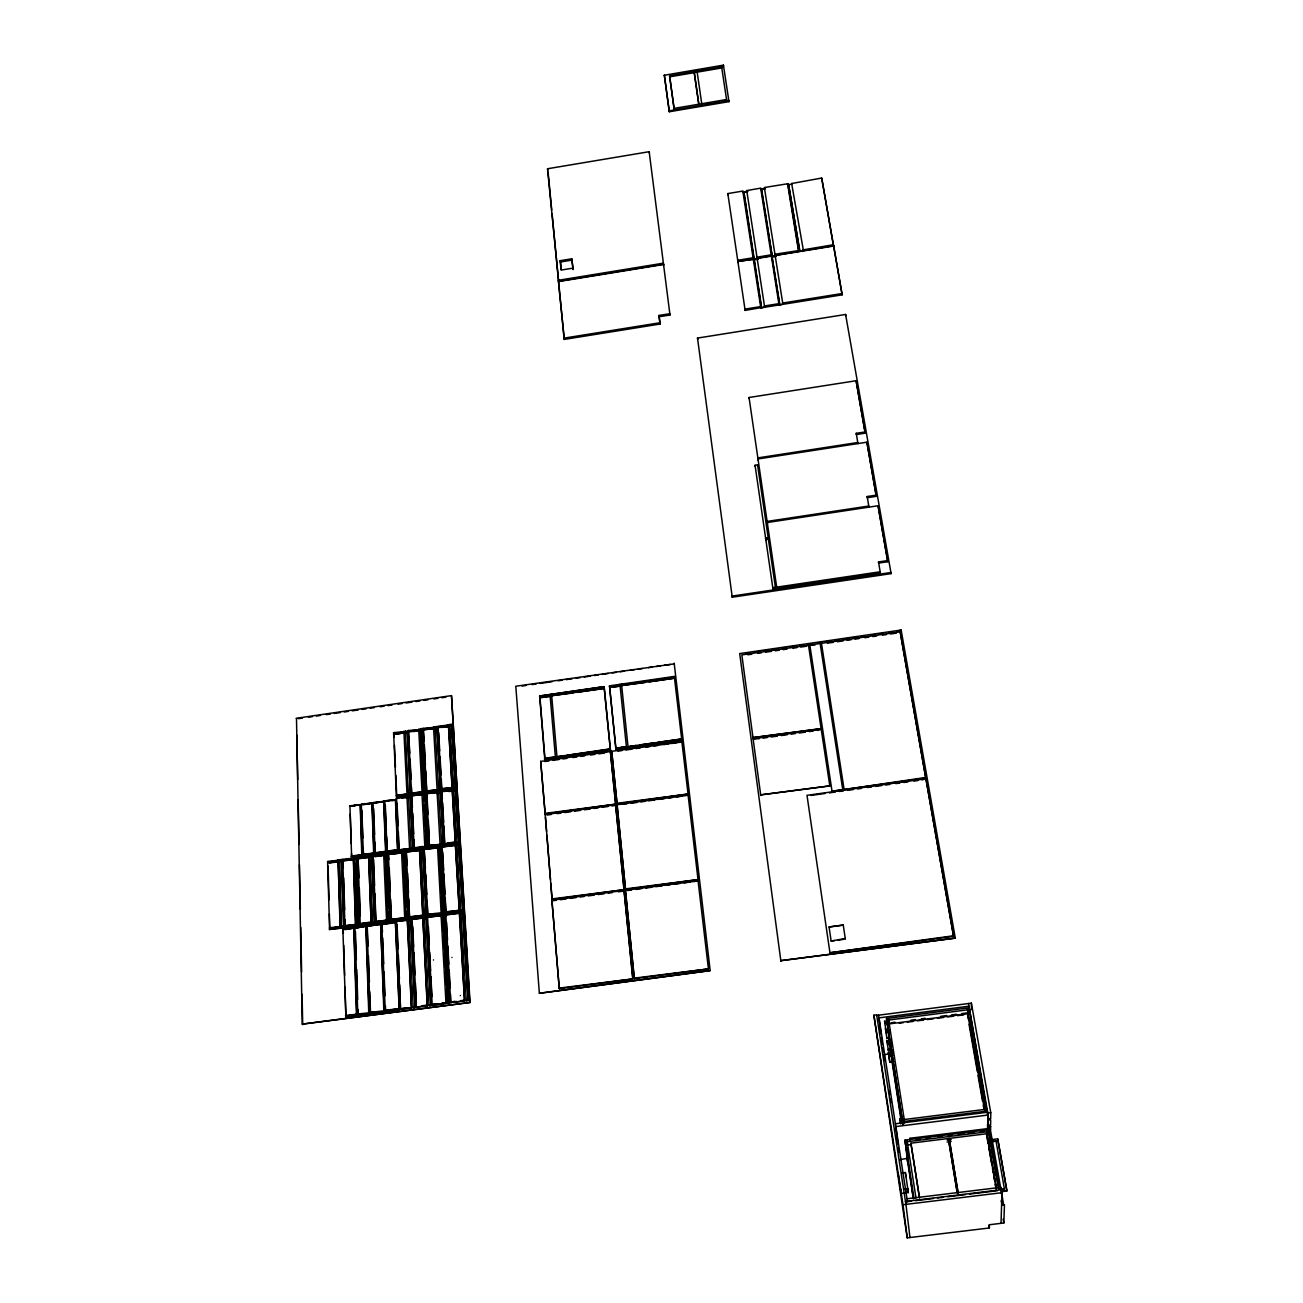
<?xml version="1.0" encoding="UTF-8"?>
<svg xmlns="http://www.w3.org/2000/svg" width="1303" height="1303" viewBox="0 0 1303 1303"><rect width="100%" height="100%" fill="white"/><g stroke="black" fill="none" stroke-linecap="round" stroke-linejoin="round"><path stroke-width="1.5" d="M986.664 1135.434L986.713 1130.874L988.765 1131.574M986.86 1135.174L986.876 1131.802L907.181 1141.721L907.539 1145.028L911.497 1144.523M987.397 1114.098L969.204 1007.789L886.496 1018.506L887.229 1024.158L888.157 1024.044L887.571 1019.288L888.499 1019.158L904.396 1120.45L902.36 1119.749L902.751 1123.219L903.696 1123.105L903.305 1119.635M987.544 1129.896L987.576 1124M988.049 1130.711L988.163 1115.026L968.487 1003.522M988.26 1126.574L988.374 1125.092L990.622 1124.945L990.687 1119.798L988.342 1120.14L988.325 1118.707L990.703 1118.414L990.769 1112.713L971.37 1003.147L876.724 1015.428M998.864 1188.466L987.853 1125.873L988.423 1126.981L990.655 1126.558M909.983 1237.524L905.927 1204.363L876.642 1014.842L873.873 1015.2L907.23 1237.85L989.368 1227.98L989.417 1224.739L1003.831 1222.996L1004.466 1204.721L1002.088 1205.063L1001.404 1200.144M990.573 1129.652L990.622 1126.281L988.293 1126.623M993.049 1141.477L996.046 1141.102L993.049 1141.477L992.707 1139.457L997.723 1138.838L1006.91 1190.6L1001.812 1191.74L1006.91 1190.6M997.723 1138.838L1006.893 1191.121M1001.323 1193.597L1001.47 1189.167L1004.483 1188.792M1001.03 1223.338L1001.958 1192.685L1000.916 1187.31L907.018 1198.76M971.435 1009.597L971.37 1003.147M989.857 1126.737L1003.668 1204.819M787.419 184.374L788.168 183.674L764.372 187.518C766.718 188.593 758.704 190.319 760.708 188.137L746.456 190.629L747.303 190.922M757.694 259.02L737.84 261.235M747.173 191.46L743.003 192.192L742.987 191.052L727.823 193.577L745.137 310.407L761.375 307.573L760.154 307.508L760.691 306.596L744.925 309.12L745.137 310.407M753.395 258.727L753.167 257.782L737.71 260.291L738.052 262.554M757.792 258.646L756.831 257.212L771.164 254.851C768.965 257.603 777.81 256.577 774.976 254.232L799.293 250.469L798.56 251.332L787.729 184.749M761.652 307.752L764.926 306.954L764.486 305.977L778.868 303.68L778.396 304.576L779.634 304.869L761.652 307.752L754.307 259.688L758.281 259.264M742.889 191.476L760.773 307.671M760.757 188.495L779.015 304.739M775.269 255.29L833.611 245.681L842.145 294.836L779.878 304.821L772.076 257.017M798.853 250.73L787.94 184M764.633 307.052L746.782 190.808M779.878 304.821L783.168 304.022L782.728 303.045L842.031 293.533M664.351 75.248L723.409 65.15L728.98 101.65L669.302 111.749L664.351 75.248L669.302 111.749M686.16 72.463L690.101 71.795M694.043 71.111L697.968 70.443M701.91 69.776L705.851 69.108M717.644 67.088L723.556 66.078L723.409 65.15M669.595 75.916L674.172 109.338L669.595 75.916L721.634 67.023L726.699 100.445L722.807 101.097M669.758 76.828L721.764 67.951L721.634 67.023M674.009 108.426L726.569 99.517M707.252 103.735L711.129 103.067M715.021 102.416L718.914 101.764M669.139 110.853L728.849 100.738L728.98 101.65M659.237 316.727L669.986 315L669.726 313.73L658.976 315.456L660.149 324.024L564.248 339.415L547.521 168.755L649.171 151.702L649.431 153.037M739.909 261.268L833.562 246.055L821.704 178.039L792.126 183.43M788.038 184.749L791.784 184.13M747.873 191.622L743.964 192.046L754.16 258.727M765.496 188.707L761.604 189.13L772.174 256.023M572.734 268.174L561.072 270.079L560.16 260.698L571.789 258.792L573.076 269.46L571.789 258.792M560.16 260.698L560.502 261.984L572.131 260.079M558.303 280.308L663.308 263.19L663.699 265.437M663.439 264.134L558.401 281.253L564.248 339.415M663.569 264.493L558.661 281.578L552.114 213.887M833.448 244.736L802.534 249.981L803.414 250.534L791.621 183.381M757.124 258.108L771.311 255.795M772.321 256.984L776.279 256.333M563.906 338.161L659.872 322.769L660.149 324.024M732.237 597.197L697.512 338.08L845.598 314.463L891.105 573.646L732.237 597.197L732.009 596.09L891.024 572.489L891.105 573.646M776.849 588.272L776.669 587.148L880.242 571.773L880.323 572.913L776.849 588.272L749.046 397.496L856.104 380.737L865.208 433.166L856.364 434.534L856.25 433.313L865.094 431.944M758.004 458.965L866.902 442.189L876.3 496.345L867.309 497.713L867.195 496.524L876.202 495.156M757.58 464.878L775.562 588.467L772.956 588.858L755.056 465.269L757.58 464.878L757.776 466.083M767.255 522.519L878.059 505.759L887.783 561.723L878.629 563.091L878.531 561.935L887.701 560.567M765.757 539.279L768.363 538.937M296.09 718.295L451.489 695.623L470.057 1002.463L302.263 1024.125L296.498 718.963M674.172 663.146L710.168 970.621L539.361 993.277L515.793 686.241L674.351 663.862M780.904 961.256L739.697 653.585L901.139 630.033L955.278 938.127L780.774 960.669L955.278 938.127M298.485 718.67L302.475 718.083M308.436 717.22L312.427 716.634M316.401 716.064L320.391 715.477M326.369 714.614L330.343 714.028M334.334 713.441L340.295 712.578M344.285 711.992L348.259 711.405M352.25 710.835L358.227 709.956M362.201 709.386L366.192 708.799M370.166 708.213L374.156 707.643M380.134 706.763L384.108 706.193M388.099 705.607L392.073 705.021M398.05 704.157L402.024 703.571M406.015 702.985L411.992 702.122M415.966 701.535L419.957 700.965M423.931 700.379L427.921 699.792M433.883 698.929L437.873 698.343M441.847 697.756L445.838 697.186M522.08 686.062L526.086 685.476M532.096 684.596L536.103 684.026M540.11 683.44L552.13 681.681M558.14 680.801L562.147 680.215M566.154 679.629L572.164 678.765M576.17 678.179L580.177 677.593M584.2 677.006L590.21 676.127M594.217 675.54L598.224 674.954M602.23 674.384L608.24 673.504M612.247 672.918L616.254 672.332M620.261 671.745L624.267 671.159M630.277 670.279L634.284 669.709M638.291 669.123L642.298 668.537M648.308 667.657L652.314 667.071M656.321 666.484L660.328 665.898M664.335 665.312L670.345 664.449M745.821 653.438L749.811 652.852M753.785 652.266L759.763 651.402M763.753 650.816L767.744 650.246M771.718 649.66L777.696 648.78M781.686 648.21L785.66 647.624M789.651 647.037L795.628 646.174M799.602 645.588L803.593 645.018M807.583 644.431L811.557 643.845M817.535 642.982L821.525 642.395M825.499 641.809L831.477 640.946M835.467 640.359L839.441 639.789M843.432 639.203L849.409 638.323M853.384 637.753L857.374 637.167M861.364 636.581L865.339 636.011M871.316 635.131L875.307 634.561M879.281 633.975L883.271 633.388M889.249 632.525L893.223 631.939M897.213 631.352L901.139 630.033M753.085 738.312L741.83 654.904L808.495 645.197L821.134 728.638L752.939 737.628L821.134 728.638M809.814 645.001L820.141 643.503L842.748 789.716L832.031 791.214L809.814 645.001L815.075 644.985M821.476 643.307L900.178 631.825L925.798 778.135L844.116 789.537L821.574 644.04M747.857 654.774L751.782 654.204M757.662 653.34L761.571 652.77M765.496 652.2L771.376 651.353M775.285 650.783L779.21 650.213M783.136 649.643L787.045 649.057M792.924 648.21L796.85 647.64M800.759 647.07L806.638 646.207M827.47 643.177L833.366 642.314M837.308 641.744L843.204 640.881M847.129 640.31L851.071 639.74M854.996 639.154L858.938 638.584M864.834 637.721L868.759 637.151M872.701 636.581L876.626 636.011M882.522 635.147L886.463 634.577M890.389 634.007L896.285 633.144M539.621 696.014L604.022 686.648L610.504 750.951L544.817 759.616L539.621 696.014L604.022 686.648M609.674 686.909L609.495 685.85L674.286 676.436L674.449 677.495L649.057 681.192M609.56 686.567L620.13 685.394L613.159 686.404M674.368 677.153L621.498 684.841L645.148 681.762M541.543 696.812L550.192 695.558L549.996 694.499M551.625 694.971L573.125 692.219M577.001 691.649L604.201 687.707M541.608 697.512L550.257 696.258L539.865 697.756M562.88 755.919L556.967 756.766L551.674 695.688L604.266 688.407L577.066 692.365M615.814 748.378L609.641 687.267L620.195 686.095M657.787 742.384L681.616 738.98L628.013 746.635L621.661 685.525L674.531 678.211M573.19 692.919L551.674 695.688M613.241 687.104L618.453 686.355M645.213 682.463L621.661 685.525M649.122 681.892L672.576 678.488M404.125 732.905L393.832 734.387L393.587 732.644L407.448 731.358L410.526 795.367L396.796 797.306L396.405 795.938L407.041 794.781L396.405 795.938M408.605 731.537L408.393 730.494L422.123 729.582L425.576 793.234L411.829 795.172L411.439 793.804L422.091 792.647L411.439 793.804M420.446 729.827L420.234 728.784L421.911 728.54L425.576 793.234M428.573 728.654L423.41 729.403L423.198 728.361L437.091 727.074L440.642 791.1L426.879 793.038L426.504 791.67L437.156 790.498L426.504 791.67M438.117 727.628L441.538 788.804L452.19 787.631L448.623 726.471L438.117 727.628L438.036 726.211L448.541 725.054L441.701 726.765M455.724 788.95L451.815 725.299L450.138 725.543L449.926 724.484L451.604 724.24L455.724 788.95L441.619 790.269L455.513 787.892L453.639 787.81M448.541 725.054L449.926 724.484M393.62 733.345L404.093 732.188L395.509 733.426M407.302 731.732L405.461 731.634L407.302 731.732L410.526 795.367M408.425 731.211L422.253 729.208M423.247 729.061L437.091 727.074M438.085 726.911L448.574 725.755M451.815 725.299L450.138 725.543M413.751 730.804L418.898 730.055L418.686 729.012M435.121 727.351L436.961 727.449L440.642 791.1M405.494 732.351L407.35 732.433L405.494 732.351L408.393 793.494L410.282 793.576M418.768 730.429L422.042 791.915L411.585 793.397L408.458 731.911L418.931 730.755L413.784 731.504M420.315 730.201L422.156 730.299L420.315 730.201L423.442 791.361L425.315 791.442M423.28 729.778L433.769 728.621L423.28 729.778L426.635 791.263L437.108 789.765L433.606 728.279M435.153 728.051L436.994 728.149L435.153 728.051L438.688 789.553L440.381 789.309M450.007 725.901L451.848 725.999L450.007 725.901L453.77 787.403L455.48 787.159M395.542 734.143L402.415 733.149M441.733 727.465L448.623 726.471M544.703 758.167L555.387 756.994L548.351 757.988M610.13 748.834L556.967 756.766M615.7 748.036L626.417 746.863L621.108 747.613M566.838 755.349L590.52 751.978M594.461 751.424L610.244 749.16M630 746.342L635.945 745.495M639.92 744.925L653.813 742.954M555.306 757.385C533.057 761.441 550.941 756.782 555.501 758.444L557.098 758.216L556.902 757.157L610.309 749.893L556.902 757.157M615.765 748.769C641.06 747.091 614.576 745.919 616.075 750.17L681.876 740.788L674.286 676.436M615.847 749.486L681.697 739.713L630.066 747.075M544.817 759.616L555.501 758.444M610.276 750.284L557.098 758.216M540.696 761.424L610.39 751.505L615.733 804.146L545.175 814.049L540.696 761.424L545.175 814.049M681.827 741.326L688.065 794.016L617.068 803.967L611.71 751.31L682.023 741.993M544.963 761.522L548.938 760.952M552.912 760.382L558.889 759.535M562.863 758.965L566.838 758.411M572.815 757.548L576.789 756.994M580.78 756.424L584.754 755.854M590.715 755.007L594.705 754.437M598.68 753.867L604.657 753.02M617.948 751.131L621.954 750.561M625.961 749.991L631.971 749.127M635.978 748.557L639.968 747.987M645.979 747.124L649.985 746.554M653.992 745.984L657.999 745.414M663.993 744.567L667.999 743.997M672.006 743.427L676.013 742.857M760.773 795.53L753.101 738.85L821.216 729.175L829.816 785.888L760.626 794.879L829.816 785.888M759.258 738.687L753.101 738.85M763.265 738.117L767.272 737.547M771.262 736.977L777.272 736.13M781.279 735.56L787.289 734.697M791.296 734.126L795.302 733.556M799.293 732.986L805.303 732.139M809.31 731.569L813.316 730.999M817.323 730.429L821.216 729.175M393.653 734.061L396.373 795.205L407.008 794.048L403.523 794.537M408.393 793.494L410.103 793.266M411.406 793.071L422.042 791.915M423.442 791.361L425.153 791.116M426.456 790.937L437.108 789.765M440.219 788.983L438.688 789.553M441.538 788.804L452.19 787.631M455.317 786.849L453.77 787.403M396.373 795.205L400.037 795.025M408.425 794.227C412.725 794.325 407.334 793.625 408.637 795.286L396.438 796.67M423.491 792.094L425.364 792.175L411.471 794.537M438.557 789.96C442.857 790.041 437.45 789.341 438.769 791.019L426.537 792.403M441.57 789.537L452.239 788.364M410.168 794.716L408.637 795.286M423.524 792.827L425.218 792.582M440.3 790.449L438.769 791.019M441.619 790.269L452.271 789.097M455.399 788.315L453.851 788.869M406.959 796.41L409.598 849.051L399.011 850.533L396.487 797.892L407.139 796.736L398.425 797.957M408.523 796.182L410.396 796.263L408.523 796.182L411.194 848.823L412.921 848.595L410.233 795.938M411.536 795.758L422.188 794.602L411.536 795.758L414.24 848.4L424.843 846.917L422.009 794.276M425.283 793.804L428.166 846.461L426.439 846.706L423.589 794.048L425.462 794.13M426.602 793.625L437.254 792.452L426.602 793.625L429.485 846.282L440.121 844.8L437.091 792.143M438.655 791.915L440.544 791.996L438.655 791.915L441.717 844.572L443.443 844.328L440.365 791.67M441.684 791.491L452.353 790.318L455.399 842.666L444.6 843.839L441.684 791.491L442.385 798.723M453.753 789.765L455.627 789.846L453.753 789.765L456.995 842.438L458.737 842.194L455.464 789.537M443.59 791.556L452.353 790.318M401.943 798.202L410.608 797.322L413.051 848.139L401.145 849.8M422.221 795.335L423.801 795.107M437.303 793.185L440.74 793.055L443.557 843.888L429.453 845.517L432.987 845.028M448.884 791.54L453.965 790.823M349.758 805.84L360.361 804.684L362.185 855.99L351.647 857.472L349.953 806.166M361.306 804.602L372.088 803.023L374.075 854.345L363.504 855.81L361.306 804.602L371.941 803.446M373.244 803.251L383.831 801.361L385.965 852.683L375.199 853.856L373.049 802.941L383.685 801.768L373.049 802.941M388.473 801.101L384.955 800.856L395.591 799.7L397.871 851.022L387.284 852.504L384.808 801.264L395.444 800.107L391.959 800.596M406.699 797.876L410.608 797.322M436.814 793.608L440.74 793.055M351.68 805.922L358.634 804.928M372.088 803.023L361.485 804.179M383.831 801.361L373.212 802.518M395.591 799.7L384.955 800.856M363.244 804.668L370.199 803.69M544.898 813.414L615.733 804.146M616.84 803.316L688.065 794.016M544.996 814.652L615.619 804.749L624.137 889.688L552.081 899.526L545.273 815.287M688.033 794.602L698.033 879.606L625.521 889.509L616.971 804.57L688.212 795.253M547.227 815.01L551.153 814.473M557.033 813.642L560.958 813.088M564.883 812.551L570.763 811.72M574.688 811.166L580.568 810.352M584.493 809.798L590.373 808.968M594.282 808.43L598.207 807.876M602.133 807.323L608.012 806.492M611.938 805.954L615.863 805.401M616.971 804.57L627.069 803.821M631.01 803.283L636.923 802.453M640.864 801.899L644.822 801.345M648.764 800.791L654.676 799.961M658.618 799.407L664.546 798.576M668.488 798.022L672.429 797.469M676.387 796.915L682.3 796.084M351.224 856.104L361.778 854.638L362.185 855.99M363.097 854.459L373.668 852.976L374.075 854.345M374.987 852.797L385.558 851.315L385.965 852.683M386.877 851.136L397.464 849.654L397.871 851.022M351.419 856.413L361.973 854.947M363.293 854.752L373.847 853.286M375.166 853.107L385.737 851.625M387.072 851.445L397.643 849.963M400.738 849.523L413.051 848.139M419.501 846.917L423.035 846.413M424.811 846.168L428.296 846.022L425.495 794.863M440.072 844.035L443.557 843.888M448.265 842.894L458.851 841.754L446.88 843.416M398.816 850.224L409.598 849.051M414.061 848.09L424.843 846.917M429.322 845.973L440.121 844.8M444.6 843.839L455.399 842.666M351.452 857.162L361.99 855.696M363.309 855.501L373.88 854.035M375.199 853.856L385.769 852.374M387.089 852.195L397.676 850.712M925.749 777.468L844.116 789.537M327.786 862.472L327.574 861.43L338.308 860.257L329.545 862.228M343.878 927.964L341.614 860.55L339.904 860.794L339.692 859.736L341.402 859.491L343.878 927.964L329.415 929.3L343.65 926.889L341.695 926.84M342.722 859.312L353.471 858.14L342.933 860.371L342.722 859.312L343.357 867.896M356.566 857.374C357.576 858.889 354.335 859.328 354.856 857.618L356.957 857.993L359.286 925.847L344.806 927.199L355.507 924.967L355.735 926.026L357.348 925.798C356.256 923.583 361.371 924.983 357.315 925.032M357.885 857.195L368.635 856.022L358.113 858.254L357.885 857.195L358.96 877.766M374.71 923.746L371.974 856.315L370.264 856.56L370.036 855.501L371.762 855.257L374.71 923.746L360.231 925.097L374.498 922.687L372.544 922.638M373.293 856.136L373.081 855.077L383.652 853.595L387.186 854.198L385.493 855.191L387.219 854.947M385.46 854.442L385.248 853.384L387.333 853.742L390.167 921.644L376.062 923.566L375.639 922.215L386.584 921.026L375.639 922.215M401.519 851.103L401.747 852.162L388.31 853.709L405.2 851.25L408.328 919.152L391.503 921.449L391.095 920.097L404.744 918.55L391.095 920.097M406.161 850.452L419.599 848.921L406.373 851.51L406.161 850.452L407.171 865.045M426.521 916.677L422.954 849.214L421.227 849.442L421.016 848.383L422.742 848.139L426.521 916.677L409.305 918.387L426.309 915.602L424.371 915.553M440.675 845.647L444.746 914.185L427.873 916.498L424.078 847.96L437.352 846.103L440.886 846.706L440.675 845.647L438.948 845.891L439.16 846.95M442.01 845.452L455.48 843.921L442.352 846.07M462.988 911.693L458.851 844.197L457.125 844.442L456.913 843.383L458.64 843.139L462.988 911.693L445.756 913.419L462.777 910.618L460.855 910.569M338.308 860.257L339.692 859.736M353.471 858.14L355.067 858.677M368.635 856.022L370.036 855.501M419.599 848.921L421.016 848.383M455.48 843.921L456.913 843.383M327.59 862.179L341.793 860.094M342.738 860.061L356.599 858.123M357.918 857.944L372.137 855.876M373.098 855.827L387.333 853.742M388.31 853.709L401.747 852.162M403.116 850.892L405.054 851.706L403.36 852.699L405.086 852.455M406.194 851.217L419.647 849.67M422.954 849.214L421.227 849.442M424.11 848.709L441.017 846.266M442.043 846.217L458.965 843.758M829.946 952.77L806.997 795.319L925.977 778.722L953.584 936.368L829.946 952.77L953.568 935.766M375.052 855.892L383.88 854.654L383.652 853.595M405.054 851.706L403.148 851.641M424.289 849.019L437.564 847.162L437.352 846.103M811.134 795.416L825.239 793.446M829.278 792.892L835.321 792.045M839.36 791.475L843.383 790.921M847.406 790.351L853.465 789.52M857.488 788.95L861.527 788.396M867.57 787.549L871.593 786.979M875.632 786.426L881.675 785.579M885.714 785.025L889.737 784.455M895.78 783.608L899.819 783.054M903.842 782.484L907.882 781.93M913.924 781.083L917.947 780.53M921.987 779.96L925.977 778.722M329.578 928.045L327.607 862.928L338.145 861.462L340.278 926.58L334.92 927.313M339.725 861.234L341.647 861.299L339.725 861.234L341.679 926.075L343.422 925.83M342.77 860.811L353.52 859.638L355.686 924.478L344.969 925.928L342.77 860.811L353.52 859.638M354.905 859.117L356.81 859.182L354.905 859.117L357.283 924.25L359.025 924.006L356.615 858.889M368.505 857.227L357.934 858.693L368.7 857.537L371.111 922.361L368.7 857.537M370.085 856.999L372.007 857.065L370.085 856.999L372.723 922.149L374.466 921.905M375.834 922.491L373.13 856.576L383.896 855.403M388.343 854.459L401.78 852.911L388.343 854.459L391.258 919.609L404.712 917.768L401.601 852.618M406.243 851.967L419.68 850.419L422.889 915.292L409.419 917.133L406.243 851.967L419.68 850.419M421.097 849.898L423.003 849.963L421.097 849.898L424.517 915.064L426.26 914.836M437.433 847.618L424.143 849.458L437.613 847.927L441.114 912.8L427.433 914.348M439.03 847.39L440.935 847.455L439.03 847.39L442.727 912.572L444.486 912.344L440.756 847.145M445.838 912.149L442.092 846.966L455.399 845.11L459.356 910.308L447.76 911.888M456.995 844.881L458.9 844.963L456.995 844.881L460.969 910.08L462.728 909.852M329.561 862.977L338.357 861.755M375.085 856.641L382.137 855.648M442.092 846.966L455.561 845.419M329.366 927.752L340.278 926.58M344.758 925.651L355.686 924.478M357.087 923.957L358.83 923.729M358.113 858.254L360.182 923.534L370.915 922.068M374.27 921.612L372.723 922.149M375.606 921.433L386.551 920.26L375.801 921.726M385.297 854.882L387.968 919.739L389.727 919.511L389.939 920.57L388.001 920.521L389.939 920.57M391.063 919.315L404.712 917.768M403.181 852.39L406.145 917.263L407.888 917.019L408.116 918.094L406.178 918.045L408.116 918.094M409.24 916.84L422.889 915.292M426.081 914.543L424.517 915.064M442.564 912.279L444.307 912.051M445.659 911.856L459.356 910.308M462.565 909.559L460.969 910.08M362.169 923.583L369.319 922.605M387.968 919.739L389.906 919.788M406.145 917.263L408.067 917.312M429.534 914.38L435.332 913.598M429.583 915.162L441.147 913.582L427.661 915.423M442.597 913.061L444.535 913.11L427.514 915.911M340.295 927.345L329.382 928.534M344.79 926.417L355.703 925.244M371.127 923.143L360.198 924.316M422.938 916.074L409.272 917.621M459.405 911.09L445.707 912.637M329.415 929.3L340.327 928.127M343.471 927.378L341.923 927.915M344.806 927.199L355.735 926.026M357.12 924.739L359.286 925.847M360.231 925.097L371.16 923.925M374.319 923.175L372.772 923.697M375.671 922.98L388.196 920.814M388.001 920.521L390.167 921.644M391.128 920.879L406.357 918.322M406.178 918.045L408.328 919.152M409.305 918.387L422.97 916.84M426.162 916.09L424.583 916.628M442.645 913.843L444.746 914.185M445.756 913.419L459.438 911.872M462.663 911.106L461.067 911.644M551.804 898.94L624.137 889.688M625.293 888.907L698.033 879.606M400.558 1009.45L396.568 921.433L407.35 919.967L411.553 1007.985L400.363 1009.173L411.553 1007.985M408.963 919.739L410.901 919.788L408.963 919.739L413.198 1007.773L414.989 1007.528L410.722 919.511M416.374 1007.349L412.074 919.315L422.856 917.849L427.384 1005.883L416.178 1007.072L427.384 1005.883M424.485 917.621L426.407 917.687L424.485 917.621L429.045 1005.672L430.837 1005.427L426.228 917.393M427.579 917.198L441.261 915.651L427.579 917.198L432.205 1005.248L446.001 1003.408L441.098 915.357M442.711 915.146L444.47 914.901L444.86 916.253L449.454 1002.952L447.662 1003.196L442.711 915.146L447.662 1003.196M445.821 914.706L459.519 913.159L464.65 1000.948L450.659 1002.512L445.821 914.706L446.212 916.074M460.969 912.637L462.907 912.703L460.969 912.637L466.295 1000.72L468.103 1000.476L462.744 912.409M551.902 900.226L624.039 890.389L632.916 978.911L559.28 988.684L551.902 900.226L559.28 988.684M698.001 880.291L708.425 968.895L634.317 978.732L625.407 890.193L698.18 880.909L694.157 881.463M342.868 929.544L353.96 927.883L356.859 1015.542L345.914 1016.991L342.868 929.544L353.96 927.883M365.834 925.944L355.133 928.192L366.029 926.238L369.189 1013.897L358.016 1015.086L369.189 1013.897M368.097 945.978L367.185 925.765L380.623 923.925L384.271 1011.894L370.361 1013.457L384.271 1011.894M385.411 1010.639L399.141 1008.815L395.444 922.687L381.991 924.527L395.412 921.905L381.795 924.234L385.216 1010.379L385.639 1011.714L399.369 1009.89L395.412 921.905M407.53 920.26L396.568 921.433M423.035 918.143L412.074 919.315M442.89 915.423L444.649 915.195M446.001 914.999L459.519 913.159M368.977 1013.636L357.788 1014.011L354.937 927.899L366.029 926.238M384.076 1011.633L370.133 1012.382L367.023 926.254L380.802 924.218M552.179 900.829L556.186 900.292M560.192 899.738L566.202 898.923M570.209 898.37L576.219 897.555M580.226 897.001L584.216 896.464M588.223 895.91L594.233 895.096M598.24 894.542L604.25 893.728M608.257 893.174L612.263 892.636M618.257 891.806L624.267 890.991M627.655 890.535L631.694 889.982M635.717 889.428L641.76 888.613M645.799 888.06L651.842 887.229M655.865 886.675L661.908 885.861M665.947 885.307L669.97 884.753M674.009 884.2L680.052 883.385M684.075 882.831L690.118 882.001M344.855 929.593L352.005 928.616M407.562 921.026L411.113 920.863L415.136 1006.991L411.536 1007.463M423.068 918.924L426.618 918.745L430.967 1004.89L427.351 1005.069M441.31 916.432L444.681 915.976M459.568 913.94L463.119 913.778L468.217 999.938L460.545 1000.965M407.578 921.351L411.113 920.863M423.084 919.234L426.618 918.745M441.098 916.775L444.86 916.253M829.066 926.97L843.253 925.081L829.066 926.97L831.135 941.027L834.686 940.554M845.256 938.535L831.135 941.027M838.236 940.082L843.578 939.365M345.474 1015.656L356.419 1014.19L356.859 1015.542M357.788 1014.011L368.961 1012.822M370.133 1012.382L384.043 1010.819M385.216 1010.379L398.946 1008.555M345.686 1015.917L356.631 1014.467M402.35 1008.392L406.015 1007.903M411.52 1007.17L415.136 1006.991M421.846 1005.802L425.511 1005.313M436.114 1003.913L432.173 1004.434L438.085 1003.945M442.01 1003.131L447.613 1002.382M454.731 1001.437L450.789 1001.958L456.718 1001.47M460.643 1000.655L468.217 999.938M402.513 1008.669L407.92 1007.952M421.928 1006.079L429.159 1005.134M441.912 1003.44L447.662 1002.675M447.483 1002.919L449.454 1002.952M450.659 1002.512L464.65 1000.948M559.003 988.13L632.916 978.911M634.089 978.162L708.425 968.895M345.702 1016.731L356.647 1015.265M385.444 1011.454L399.369 1009.89M302.263 1024.125L470.057 1002.463M968.96 1006.193L878.988 1017.871L881.023 1033.816M886.773 1020.298L887.571 1019.288M968.666 1014.206L968.585 1009.711L969.53 1009.581M888.858 1022.888L884.884 1023.409L884.59 1021.275L888.581 1020.754M888.711 1021.65L884.721 1022.155L884.59 1021.275M888.027 1023.148L887.099 1023.262L902.946 1124.668M890.959 1022.774L895.031 1022.236M910.927 1020.184L915.146 1019.63M921.205 1018.848L925.228 1018.327M940.701 1016.324L946.662 1015.558M951.434 1014.939L956.581 1014.271M961.516 1013.636L966.517 1012.985M887.164 1023.849L888.092 1023.718M888.223 1024.614L887.31 1024.728L888.304 1025.233M899.217 1023.197L903.256 1022.676M907.263 1022.155L913.338 1021.373M917.312 1020.852L923.404 1020.07M927.378 1019.549L933.485 1018.767M937.427 1018.246L943.551 1017.464M947.476 1016.959L953.633 1016.161M957.526 1015.656L963.715 1014.858M889.982 1029.696L885.959 1030.217L886.121 1031.601L890.112 1031.08M889.998 1031.667L886.089 1032.79M891.04 1040.853L887.05 1041.374L886.92 1040.494L887.196 1042.563L891.187 1042.042L887.148 1042.416L888.418 1050.576L892.408 1050.055M889.428 1043.003L890.324 1042.889M890.405 1043.214L889.493 1043.328L888.679 1036.976M891.48 1043.638L887.538 1044.745M890.34 1050.495L891.236 1050.381M892.49 1052.498L888.467 1053.019L888.32 1052.156L889.802 1062.075L893.842 1061.57M883.678 1054.648L892.62 1053.655M890.747 1054.094L891.627 1053.98M890.796 1054.632L891.692 1054.518M891.757 1054.844L890.877 1054.958L890.079 1048.752L901.171 1120.873M892.832 1055.251L888.939 1056.342M890.731 1054.339L891.008 1056.065L891.822 1055.381M900.764 1123.984L899.901 1118.544L900.047 1119.798L904.038 1119.31M904.249 1119.521L985.166 1109.374M987.088 1109.146L985.329 1110.319L967.494 1008.929L968.585 1009.711M987.413 1111.019L902.653 1121.622L886.496 1018.506M895.389 1123.756L987.658 1112.208M902.8 1123.74L903.745 1123.609M990.769 1112.713L987.886 1113.071L988.277 1125.417M988.163 1115.026L895.829 1126.574L898.011 1144.262M910.129 1140.141L909.934 1138.285L988.081 1128.561L998.847 1188.971M913.142 1197.718L905.015 1140.092L988.44 1129.717M916.27 1139.539L920.276 1139.034M926.286 1138.285L930.293 1137.796M938.307 1136.802L942.33 1136.297M948.34 1135.548L952.346 1135.043M958.356 1134.31L964.367 1133.561M968.373 1133.056L974.4 1132.307M980.41 1131.558L984.416 1131.069M906.236 1141.835L905.308 1141.949L905.683 1145.256L906.611 1145.142L906.09 1140.907L907.035 1140.793L916.009 1198.027M919.397 1197.571L910.895 1143.171L948.34 1138.513L957.461 1193.369M957.656 1190.926L949.121 1138.415L986.664 1133.757L996.339 1189.818M905.536 1144.327L906.465 1144.213M905.585 1144.816L906.513 1144.702M947.2 1140.092L951.157 1139.604M906.66 1145.63L905.732 1145.744L907.539 1161.901L908.452 1161.804M947.118 1141.998L951.141 1141.493M907.914 1158.22L899.917 1159.686M901.774 1172.977L905.373 1172.537L908.321 1192.554L901.139 1193.434L898.174 1173.433M904.249 1189.02L907.865 1188.58L908.321 1192.554M905.471 1201.431L1004.466 1189.313L996.046 1141.102M905.52 1201.903L911.465 1201.187M915.455 1200.698L933.453 1198.516M937.443 1198.027L943.453 1197.294M947.444 1196.805L965.442 1194.623M969.432 1194.134L997.43 1190.714M873.873 1015.2L903.012 1204.721L1001.958 1192.685M400.51 1008.636L399.663 984.873M343.047 929.055L343.357 933.323M413.198 1007.773L414.989 1007.528M367.023 926.254L380.46 924.413M365.866 926.726L368.749 1012.561M429.045 1005.672L430.837 1005.427M432.205 1005.248L446.001 1003.408M338.324 861.006L338.096 859.947M381.958 923.746L382.463 932.003M341.614 860.55L341.402 859.491M353.488 858.889L353.26 857.83M368.668 856.771L368.456 855.713M371.974 856.315L371.762 855.257M466.295 1000.72L468.103 1000.476M387.186 854.198L386.958 853.139M388.278 852.96L388.913 859.557M411.194 848.823L412.921 848.595M414.207 847.65L428.166 846.461M396.487 797.892L396.698 798.951M424.078 847.96L425.429 868.547M441.717 844.572L443.443 844.328M423.589 794.048L424.094 800.97M393.587 732.644L394.125 737.303M455.513 844.67L455.317 843.611M458.851 844.197L458.64 843.139M456.995 842.438L458.737 842.194M539.361 993.277L710.168 970.621M408.393 730.494L409.793 753.167M422.123 729.582L421.911 728.54M423.198 728.361L424.175 741.032M455.675 790.579L458.851 841.754M433.557 727.579L433.524 726.862M436.961 727.449L436.749 726.39M625.407 890.193L634.317 978.732M611.71 751.31L616.873 801.964M628.16 748.085L681.876 740.788M609.495 685.85L616.075 750.17M547.521 168.755L547.879 170.074M984.221 1106.361L984.27 1106.605M697.512 338.08L697.74 339.35M981.843 1084.226L982.56 1088.233M985.736 1106.231L986.436 1110.237M973.911 1039.843L974.611 1043.898M975.295 1047.759L975.996 1051.798M977.739 1061.701L978.439 1065.659M979.139 1069.519L979.823 1073.558M833.562 246.055L821.704 178.039M842.145 294.836L833.611 245.681M968.504 1012.74L968.65 1013.62M969.546 1018.669L970.246 1022.643M970.751 1025.526L971.452 1029.5M972.152 1033.458L972.852 1037.432M974.595 1047.335L975.295 1051.309M975.98 1055.283L976.68 1059.241M978.602 1070.154L979.302 1074.128M983.83 1099.862L984.531 1103.82M988.325 1125.808L999.336 1188.401M1001.355 1201.008L1002.056 1205.014M967.575 1012.854L984.628 1110.417M967.592 1014.988L968.504 1019.565M989.694 1141.493L990.394 1145.484M991.094 1149.49L991.795 1153.481M994.955 1171.462L995.655 1175.453M865.208 433.166L856.104 380.737M876.3 496.345L866.902 442.189M887.783 561.723L878.059 505.759M925.798 778.135L900.178 631.825M926.01 779.406L953.584 936.368M969.025 1024.207L977.331 1071.555M978.032 1075.496L982.543 1101.149M983.228 1105.107L983.928 1109.048M1003.147 1219.087L1003.831 1222.996M986.713 1130.874L996.762 1188.189M986.68 1135.304L988.032 1143.268M988.749 1147.096L991.86 1164.784M992.495 1168.693L993.228 1172.635M993.863 1176.511L994.612 1180.502M995.231 1184.346L995.981 1188.369M856.25 433.313L857.96 443.72L857.846 442.499L757.841 457.907L758.199 460.171M867.195 496.524L868.954 507.209L868.84 506.02L767.092 521.428L767.451 523.692M878.531 561.935L880.323 572.913M988.896 1225.178L989.368 1227.98M772.956 588.858L772.76 587.734L775.366 587.344L775.562 588.467M765.952 540.436L765.594 538.172L768.167 537.781L768.526 540.045M949.121 1138.415L958.259 1193.271M956.874 1191.023L948.34 1138.513M788.624 184.651L799.7 251.332M755.056 465.269L755.251 466.474M697.186 72.154L697.04 71.225L701.877 104.647M749.046 397.496L749.241 398.734M764.421 187.893L782.875 304.12M772.044 256.805L779.634 304.869M910.895 1143.171L919.543 1197.994M909.934 1138.285L910.243 1140.288M888.923 1030.901L889.069 1031.797M907.963 1157.732L907.197 1158.758L913.436 1198.711M888.011 1031.031L902.116 1121.085M905.015 1140.092L913.989 1198.402M889.363 1042.449L901.79 1122.062M884.835 1023.278L886.121 1031.601M900.047 1119.798L900.601 1123.284M885.6 1029.354L885.454 1028.474L885.747 1030.592M885.698 1030.461L886.985 1038.719L886.822 1037.351M888.548 1054.029L889.802 1062.075M878.58 1015.184L907.458 1201.675M727.823 193.577L728.035 194.896M883.988 1056.652L884.607 1060.642M889.232 1090.595L889.851 1094.585M890.47 1098.592L891.089 1102.582M761.408 307.785L754.095 259.932M843.253 925.081L845.354 939.137M832.031 791.214L842.748 789.716M753.916 258.776L743.769 192.307M761.392 189.391L772.142 255.811M900.634 1189.476L901.139 1193.434M903.012 1204.721L907.23 1237.85M881.528 1037.807L882.294 1043.784M882.799 1047.775L883.304 1051.749M649.171 151.702L669.986 315M898.5 1148.187L898.972 1152.129M658.976 315.456L659.872 322.769M905.455 1188.89L905.927 1192.848M888.255 1049.257L888.418 1050.576M788.641 184.879L799.928 251.3M890.047 1040.152L890.405 1043.475M891.415 1051.863L891.757 1055.088M905.373 1172.537L905.846 1176.593M906.888 1147.65L908.224 1159.784M907.181 1150.777L908.093 1158.872M621.515 684.108L621.694 685.166M619.935 684.336L620.13 685.394M620.081 685.753L626.417 746.863M626.385 747.254L626.564 748.313M617.199 805.205L625.521 889.509M604.25 687.349L610.504 750.951M610.39 751.505L615.505 803.511M615.619 804.749L623.909 889.086M624.039 890.389L632.688 978.358M560.502 261.984L561.235 269.493M548.074 172.061L551.723 209.897M845.598 314.463L845.728 315.749M551.56 694.271L551.755 695.33M550.127 695.916L555.387 756.994M539.898 696.698L545.094 760.284M545.436 817.29L546.576 831.33M546.902 835.353L550.452 879.476M550.778 883.483L552.081 899.526M451.489 695.623L469.731 1001.926M448.46 726.129L452.027 787.305M452.19 789.993L455.236 842.357M455.399 845.11L459.177 910.015M459.356 912.866L464.471 1000.671M438.704 732.889L439.714 750.886M440.056 756.896L441.049 774.894M441.277 778.901L441.945 790.905M442.597 802.632L443.688 822.193M443.916 826.102L444.763 844.149M442.678 852.064L443.671 870.046M443.883 874.052L444.991 894.021M445.219 898.028L446.098 914.006M446.538 922.084L447.532 940.115M447.857 946.125L448.851 964.171M449.193 970.181L450.186 988.211M450.512 994.222L450.822 1002.773M435.072 726.634L435.283 727.677M444.47 914.901L449.274 1002.691M436.977 790.188L437.189 791.23M439.209 847.699L442.727 912.572M440.984 913.289L441.196 914.348M424.387 745.023L425.413 765.04M425.739 771.034L426.879 793.038M426.977 794.993L428.003 814.554M428.296 820.418L429.322 839.963M420.478 730.543L423.622 791.687M424.289 804.879L425.397 826.395M425.592 830.304L426.439 846.706M421.911 792.322L422.123 793.38M425.739 874.541L426.749 894.526M427.058 900.503L427.873 916.498M428.378 926.58L429.29 944.61M429.697 952.623L430.625 970.654M430.918 976.664L431.944 996.697M419.501 850.11L422.709 914.999M422.856 917.849L427.205 1005.623M410.087 759.177L411.064 779.178M411.439 787.175L411.829 795.172M411.715 796.084L412.416 807.306M412.709 813.398L413.686 833.725M413.979 839.832L414.24 848.4M405.428 730.918L405.64 731.977M403.881 731.146L404.093 732.188M403.946 732.563L407.008 794.048M406.862 794.455L407.073 795.514M412.742 926.694L413.686 946.711M413.979 952.721L415.005 974.758M415.38 982.771L416.325 1002.805M407.546 873.043L408.474 893.011M408.751 899.005L409.679 918.973M404.907 852.146L407.888 917.019M407.35 919.967L411.373 1007.724M403.458 854.719L404.565 879.036M404.761 883.092L405.868 907.425M406.047 911.465L406.324 917.556M404.565 918.257L404.777 919.332M394.483 745.3L395.461 767.304M395.819 775.318L396.796 797.306M397.073 803.332L398.066 825.695M398.343 831.786L399.011 850.533M395.412 799.374L397.464 849.654M397.073 924.788L398.099 948.828M398.36 954.838L399.402 978.862M389.239 867.537L390.248 891.496M390.591 899.493L391.503 921.449M385.313 805.124L386.372 830.777M386.616 836.705L387.284 852.504M387.024 854.638L389.727 919.511M383.652 801.036L385.558 851.315M385.493 855.191L386.323 875.453M386.486 879.509L387.659 907.882M387.822 911.921L388.164 920.032M383.717 855.11L386.551 920.26M386.388 920.749L386.616 921.807M382.707 937.981L383.733 963.894M384.059 971.859L385.004 995.769M385.395 1005.737L385.639 1011.714M380.623 923.925L383.848 1010.558M373.635 808.756L374.629 834.425M374.938 842.308L375.394 854.149M371.909 802.713L373.668 852.976M373.603 859.671L374.596 885.633M374.906 893.614L375.899 919.576M368.456 955.93L369.401 981.843M369.759 991.795L370.557 1013.718M361.876 810.417L362.869 838.057M363.228 847.927L363.504 855.81M360.182 804.374L361.778 854.638M359.319 887.75L360.279 915.683M355.23 863.482L356.403 897.914M356.533 901.969L357.283 924.25M353.325 859.345L355.475 924.185M355.442 931.678L356.37 959.578M356.696 969.53L357.69 999.417M358.032 1009.369L358.227 1015.346M350.214 814.049L351.191 843.66M351.517 853.53L351.647 857.472M353.764 927.589L356.419 1014.19M343.666 877.88L344.66 909.82M344.969 919.788L345.214 927.769M343.731 945.278L344.643 975.165M345.002 987.104L345.914 1016.991M338.145 861.462L340.067 926.286M328.079 866.023L329.007 899.95M329.382 913.908L329.822 929.87M296.823 735.153L297.719 779.699M298.143 799.944L299.038 844.474M299.446 864.72L300.358 909.266M300.732 927.475L301.628 972.022M302.084 994.287L302.703 1024.647M460.317 995.639L460.35 995.541M441.684 998.114L441.684 998.114M451.929 957.51L451.962 957.412M433.492 960.002L433.524 959.904M423.1 1000.59L423.1 1000.59M407.285 1002.691L407.285 1002.691M360.003 804.782L349.579 806.264L360.003 804.782M967.657 1009.825L888.63 1020.054L889.086 1023.914L967.722 1013.75L967.657 1009.825M968.536 1017.203L968.683 1018.066L968.536 1017.203M694.271 72.642L694.124 71.73L698.929 105.136L694.271 72.642"/></g></svg>
